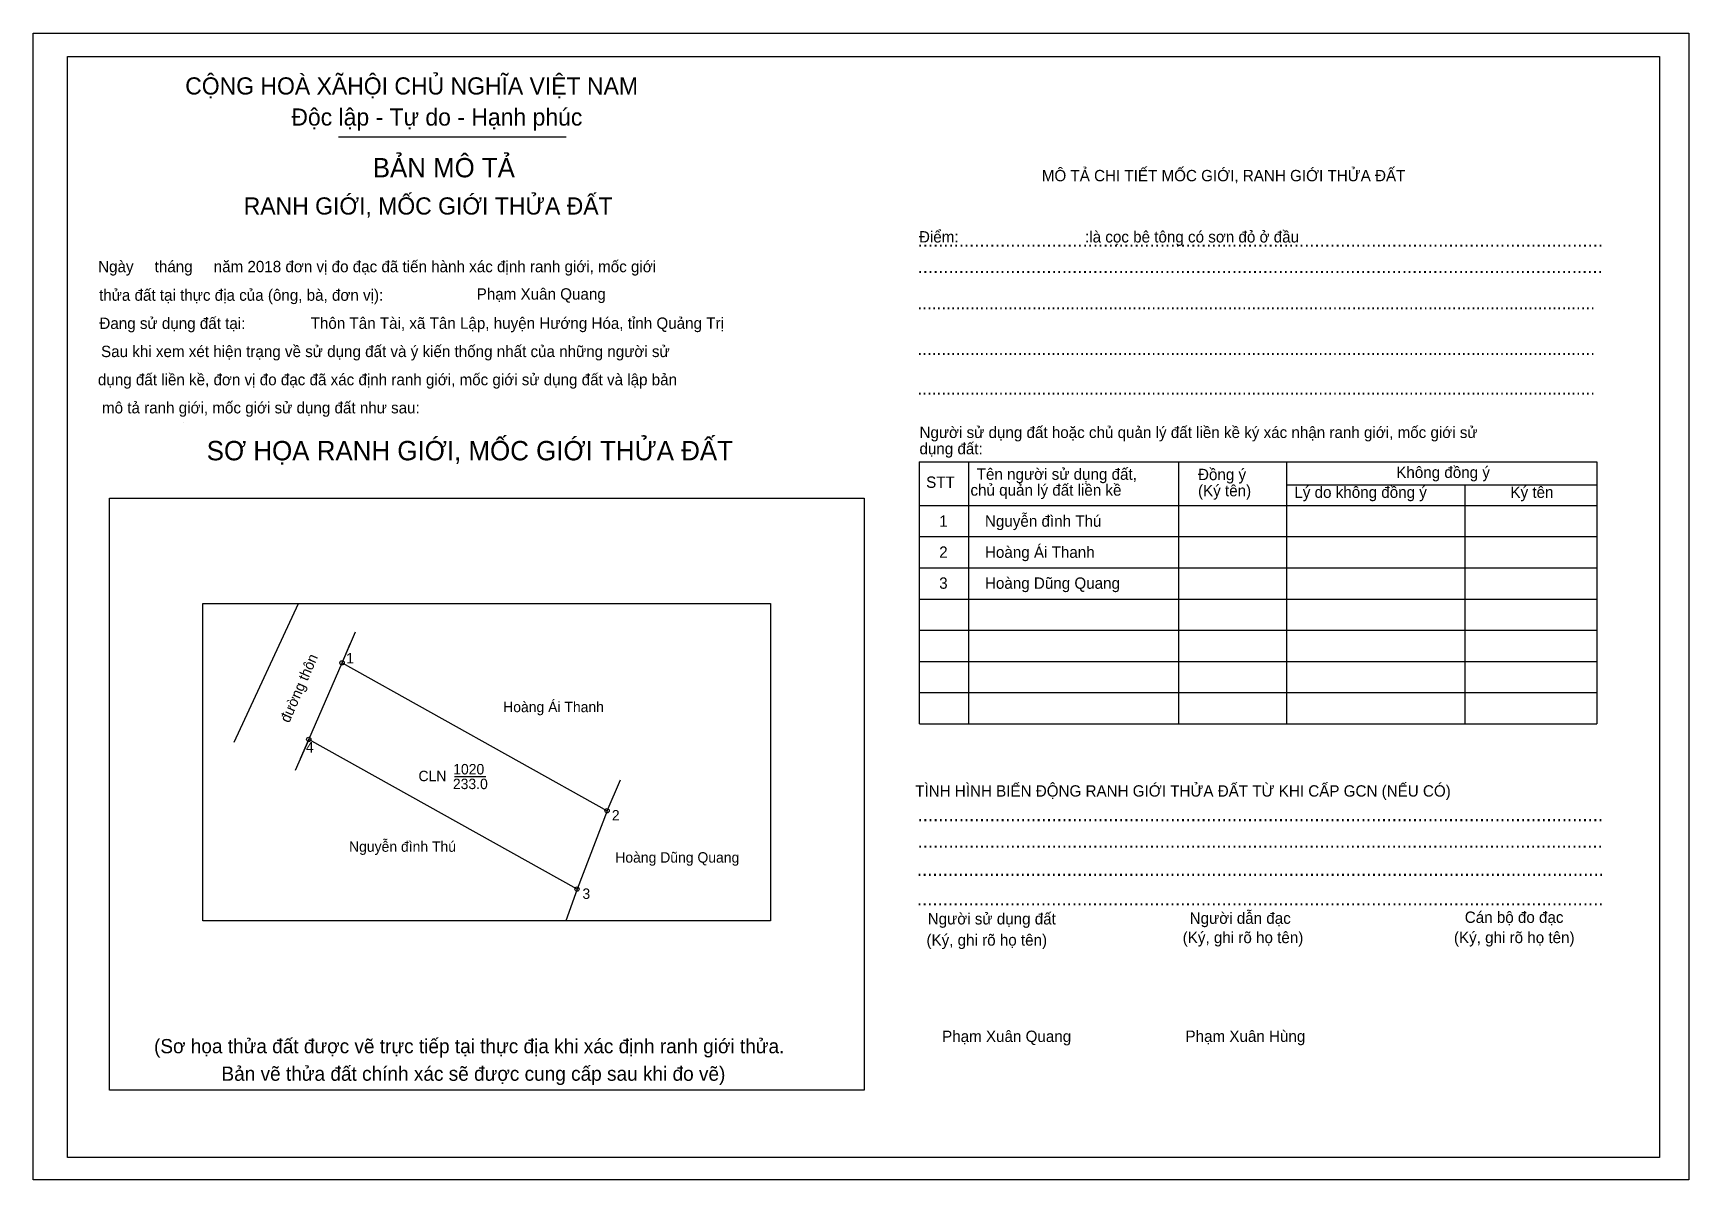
# Model space of a CAD drawing. Extents: x 547575 to 547734, y 1837470 to 1837580.
import ezdxf

# ---------------------------------------------------------------- set-up
doc = ezdxf.new("R2010")
doc.units = 0
for name, color, linetype in [('bmtKhongIn', 7, 'Continuous'), ('bmtKhungInTrang1', 7, 'Continuous'), ('bmtNoiDung', 7, 'Continuous'), ('bmtTemplate', 7, 'Continuous'), ('CanhThua', 7, 'Continuous'), ('Level 1', 7, 'Continuous'), ('Level 23', 7, 'Continuous'), ('MocDinhThua', 7, 'Continuous'), ('NhanDiaChinhThua', 7, 'Continuous'), ('RauThua', 7, 'Continuous'), ('SoHieuDinhThua', 7, 'Continuous'), ('TenChuLanCan', 7, 'Continuous'), ('tlbdTemplate', 7, 'Continuous')]:
    doc.layers.add(name, color=color, linetype=linetype)

msp = doc.modelspace()

# ---------------------------------------------------------------- linework, layer by layer
at = {"layer": 'bmtKhongIn'}
msp.add_lwpolyline([(547591.38, 1837525.47), (547645.82, 1837525.47), (547645.82, 1837495.02), (547591.38, 1837495.02)], close=True, dxfattribs=at)
at = {"layer": 'bmtKhungInTrang1'}
msp.add_lwpolyline([(547575.12, 1837580.16), (547733.89, 1837580.16), (547733.89, 1837470.19), (547575.12, 1837470.19)], close=True, dxfattribs=at)
at = {"layer": 'bmtTemplate'}
for p, q in [((547604.4, 1837570.21), (547626.22, 1837570.21)), ((547664.81, 1837539.04), (547664.81, 1837513.93)), ((547684.95, 1837539.04), (547684.95, 1837513.93)), ((547695.31, 1837539.07), (547695.31, 1837513.93)), ((547725.05, 1837539.04), (547725.05, 1837513.93)), ((547695.31, 1837536.83), (547725.05, 1837536.83)), ((547660.11, 1837534.86), (547725.05, 1837534.86)), ((547660.11, 1837531.87), (547725.05, 1837531.87)), ((547660.11, 1837528.88), (547725.05, 1837528.88)), ((547660.11, 1837525.89), (547725.05, 1837525.89)), ((547660.11, 1837522.9), (547725.05, 1837522.9)), ((547660.11, 1837519.91), (547725.05, 1837519.91)), ((547660.11, 1837516.92), (547725.05, 1837516.92)), ((547660.11, 1837513.93), (547725.05, 1837513.93))]:
    msp.add_line(p, q, dxfattribs=at)
for points in [[(547578.4, 1837577.91), (547731.07, 1837577.91), (547731.07, 1837472.33), (547578.4, 1837472.33)], [(547582.44, 1837478.78), (547582.44, 1837535.55), (547654.82, 1837535.55), (547654.82, 1837478.78)]]:
    msp.add_lwpolyline(points, close=True, dxfattribs=at)
for points in [[(547660.07, 1837539.04), (547725.05, 1837539.04)], [(547660.07, 1837539.04), (547660.07, 1837513.93)], [(547712.41, 1837536.8), (547712.41, 1837513.93)]]:
    msp.add_lwpolyline(points, dxfattribs=at)
at = {"layer": 'CanhThua'}
for p, q in [((547601.55, 1837512.43), (547604.74, 1837519.77)), ((547604.74, 1837519.77), (547630.15, 1837505.59)), ((547627.27, 1837498.07), (547601.55, 1837512.43)), ((547630.15, 1837505.59), (547627.27, 1837498.07))]:
    msp.add_line(p, q, dxfattribs=at)
at = {"layer": 'Level 1'}
msp.add_lwpolyline([(547594.39, 1837512.15), (547600.57, 1837525.46)], dxfattribs=at)
at = {"layer": 'Level 23'}
for p, q in [((547604.74, 1837519.77), (547605.53, 1837521.6)), ((547601.55, 1837512.43), (547604.74, 1837519.77)), ((547600.75, 1837510.59), (547601.55, 1837512.43))]:
    msp.add_line(p, q, dxfattribs=at)
at = {"layer": 'MocDinhThua'}
for centre in [(547604.74, 1837519.77), (547601.55, 1837512.43), (547630.15, 1837505.59), (547627.27, 1837498.07)]:
    msp.add_circle(centre, 0.207, dxfattribs=at)
at = {"layer": 'NhanDiaChinhThua'}
msp.add_line((547615.53, 1837508.87), (547618.53, 1837508.87), dxfattribs=at)
at = {"layer": 'RauThua'}
for p, q in [((547604.74, 1837519.77), (547606.03, 1837522.74)), ((547601.55, 1837512.43), (547600.26, 1837509.46)), ((547630.15, 1837505.59), (547631.43, 1837508.56)), ((547627.27, 1837498.07), (547626.2, 1837495.02))]:
    msp.add_line(p, q, dxfattribs=at)
at = {"layer": 'tlbdTemplate'}
msp.add_line((547589.52, 1837542.86), (547589.52, 1837542.86), dxfattribs=at)

# ---------------------------------------------------------------- texts
at = {"layer": 'bmtNoiDung'}
for s, height, p in [('Phạm Xuân Quang', 1.0883, (547617.65, 1837554.6)), ('Thôn Tân Tài, xã Tân Lập, huyện Hướng Hóa, tỉnh Quảng Trị', 1.0883, (547601.73, 1837551.8)), ('1', 1.09, (547662, 1837532.82)), ('Nguyễn đình Thú', 1.0883, (547666.39, 1837532.82)), ('2', 1.09, (547662, 1837529.84)), ('Hoàng Ái Thanh', 1.0883, (547666.39, 1837529.84)), ('3', 1.09, (547662, 1837526.87)), ('Hoàng Dũng Quang', 1.0883, (547666.39, 1837526.87)), ('Phạm Xuân Quang', 1.0883, (547662.28, 1837483.41)), ('Phạm Xuân Hùng', 1.0883, (547685.62, 1837483.42))]:
    msp.add_text(s, height=height, dxfattribs=at).set_placement(p)
at = {"layer": 'bmtTemplate'}
for s, height, p in [('CỘNG HOÀ XÃHỘI CHỦ NGHĨA VIỆT NAM', 1.6462, (547589.7, 1837574.27)), ('Độc lập - Tự do - Hạnh phúc', 1.6462, (547599.88, 1837571.29)), ('BẢN MÔ TẢ', 1.852, (547607.69, 1837566.33)), ('MÔ TẢ CHI TIẾT MỐC GIỚI, RANH GIỚI THỬA ĐẤT', 1.0883, (547671.84, 1837565.95)), ('RANH GIỚI, MỐC GIỚI THỬA ĐẤT', 1.6462, (547595.31, 1837562.76)), ('Điểm:                              :là cọc bê tông có sơn đỏ ở đầu', 1.0883, (547660.06, 1837560.08)), ('.....................................................................................................................................', 1.33025, (547659.93, 1837559.68)), ('Ngày     tháng     năm 2018 đơn vị đo đạc đã tiến hành xác định ranh giới, mốc giới ', 1.0883, (547581.35, 1837557.23)), ('.....................................................................................................................................', 1.32956, (547659.93, 1837557.14)), ('thửa đất tại thực địa của (ông, bà, đơn vị):', 1.0883, (547581.44, 1837554.49)), ('..............................................................................................................................................', 1.23152, (547659.92, 1837553.68)), ('Đang sử dụng đất tại:', 1.0883, (547581.47, 1837551.79)), ('Sau khi xem xét hiện trạng về sử dụng đất và ý kiến thống nhất của những người sử ', 1.0883, (547581.63, 1837549.09)), ('..............................................................................................................................................', 1.23152, (547659.92, 1837549.3)), ('dụng đất liền kề, đơn vị đo đạc đã xác định ranh giới, mốc giới sử dụng đất và lập bản', 1.0883, (547581.33, 1837546.39)), ('mô tả ranh giới, mốc giới sử dụng đất như sau:', 1.0883, (547581.72, 1837543.69)), ('..............................................................................................................................................', 1.23152, (547659.92, 1837545.5)), ('SƠ HỌA RANH GIỚI, MỐC GIỚI THỬA ĐẤT', 1.8577, (547591.76, 1837539.19)), ('Người sử dụng đất hoặc chủ quản lý đất liền kề ký xác nhận ranh giới, mốc giới sử', 1.0883, (547660.11, 1837541.33)), ('dụng đất:', 1.088, (547660.11, 1837539.77)), ('Tên người sử dụng đất,', 1.0883, (547665.6, 1837537.32)), ('Đồng ý', 1.088, (547686.82, 1837537.29)), ('Không đồng ý', 1.0883, (547705.83, 1837537.5)), ('STT', 1.088, (547660.75, 1837536.55)), ('chủ quản lý đất liền kề', 1.0883, (547665, 1837535.8)), ('(Ký tên)', 1.088, (547686.82, 1837535.74)), ('Lý do không đồng ý', 1.0883, (547696.06, 1837535.59)), ('Ký tên', 1.088, (547716.78, 1837535.59)), ('TÌNH HÌNH BIẾN ĐỘNG RANH GIỚI THỬA ĐẤT TỪ KHI CẤP GCN (NẾU CÓ)', 1.0883, (547659.7, 1837506.94)), ('.....................................................................................................................................', 1.33025, (547659.93, 1837504.58)), ('.....................................................................................................................................', 1.32956, (547659.93, 1837502.04)), ('.....................................................................................................................................', 1.33292, (547659.87, 1837499.34)), ('.....................................................................................................................................', 1.33223, (547659.87, 1837496.5)), ('Người sử dụng đất', 1.0883, (547660.9, 1837494.68)), ('Người dẫn đạc', 1.0883, (547686.02, 1837494.74)), ('Cán bộ đo đạc', 1.0883, (547712.4, 1837494.83)), ('(Ký, ghi rõ họ tên)', 1.0883, (547660.78, 1837492.65)), ('(Ký, ghi rõ họ tên)', 1.0883, (547685.35, 1837492.89)), ('(Ký, ghi rõ họ tên)', 1.0883, (547711.36, 1837492.89)), ('(Sơ họa thửa đất được vẽ trực tiếp tại thực địa khi xác định ranh giới thửa.', 1.363, (547586.71, 1837482.33)), ('Bản vẽ thửa đất chính xác sẽ được cung cấp sau khi đo vẽ)', 1.363, (547593.18, 1837479.69))]:
    msp.add_text(s, height=height, dxfattribs=at).set_placement(p)
at = {"layer": 'Level 1'}
msp.add_text('đường thôn', height=1, rotation=66.51, dxfattribs=at).set_placement((547599.67, 1837513.95))
at = {"layer": 'NhanDiaChinhThua'}
for s, p in [('CLN', (547612.07, 1837508.42)), ('1020', (547615.4, 1837509.07)), ('233.0', (547615.37, 1837507.66))]:
    msp.add_text(s, height=1, dxfattribs=at).set_placement(p)
at = {"layer": 'SoHieuDinhThua'}
for s, p in [('1', (547605.13, 1837519.71)), ('4', (547601.27, 1837511.17)), ('2', (547630.61, 1837504.65)), ('3', (547627.79, 1837497.13))]:
    msp.add_text(s, height=1, dxfattribs=at).set_placement(p)
at = {"layer": 'TenChuLanCan'}
for s, p in [('Hoàng Ái Thanh', (547620.19, 1837515.04)), ('Nguyễn đình Thú', (547605.41, 1837501.65)), ('Hoàng Dũng Quang', (547630.94, 1837500.61))]:
    msp.add_text(s, height=1, dxfattribs=at).set_placement(p)

doc.saveas('drawing.dxf')
